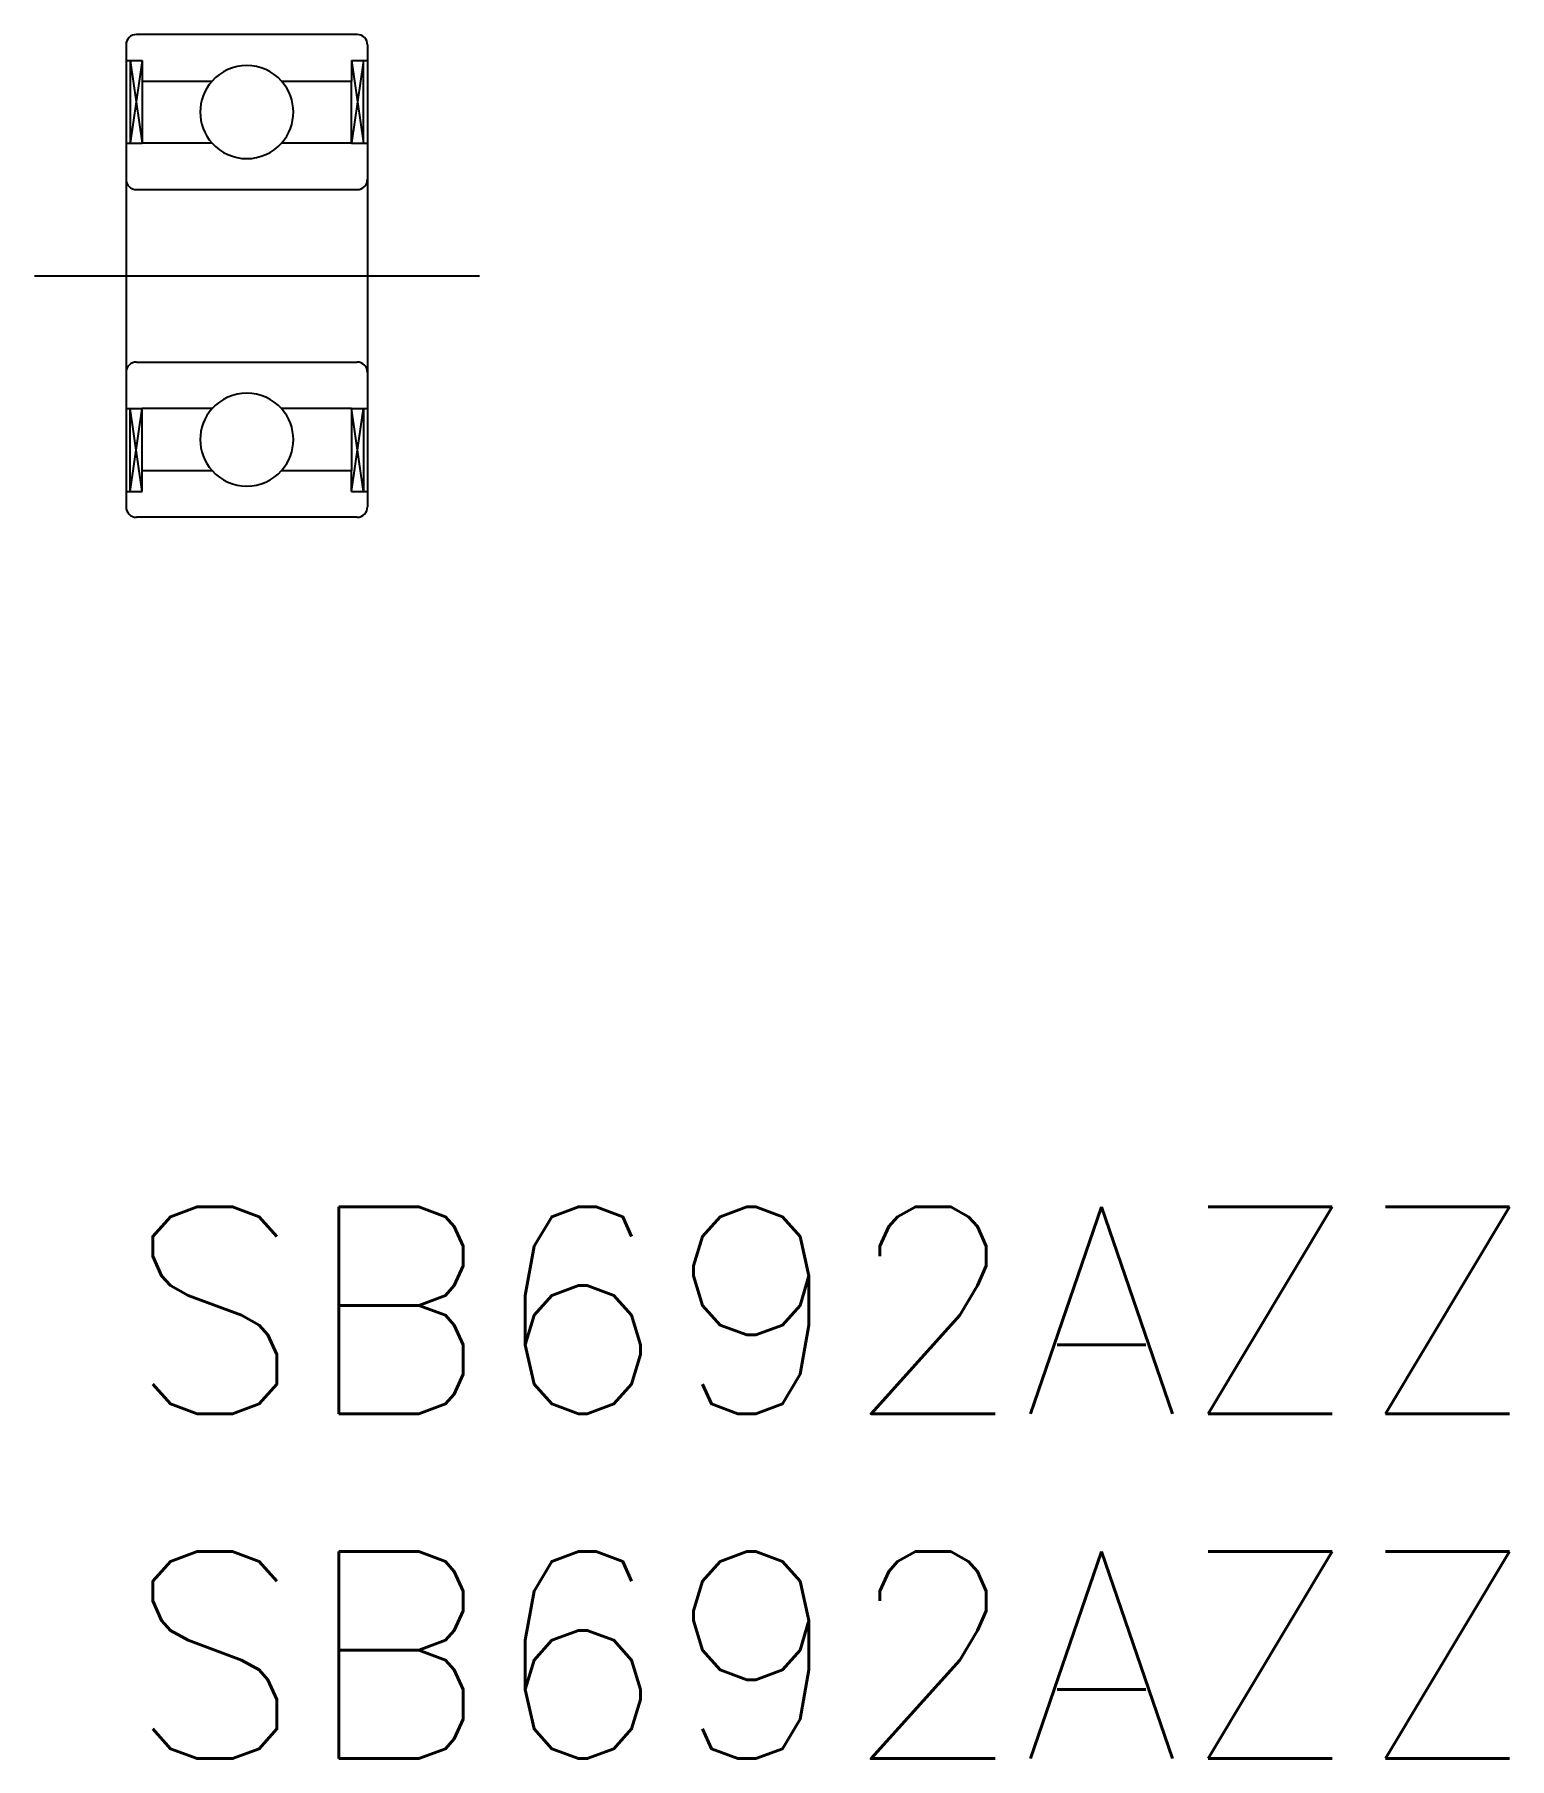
# Model space of a CAD drawing. Extents: x -1.3 to 20.1, y -8 to 17.
import ezdxf

# ---------------------------------------------------------------- set-up
doc = ezdxf.new("R2010")
doc.units = 0
doc.header["$LTSCALE"] = 0.5
doc.linetypes.add('CENTER', pattern=[50.8, 31.75, -6.35, 6.35, -6.35])
for name, color, linetype in [('MSM_CENTER', 1, 'CENTER'), ('MSM_CONTINUOUS', 7, 'CONTINUOUS'), ('MSM_NARROW', 5, 'CONTINUOUS'), ('MSM_PART_NUMBER', 7, 'CONTINUOUS')]:
    doc.layers.add(name, color=color, linetype=linetype)
doc.styles.get("Standard").update_dxf_attribs({"font": 'txt.shx', "height": 1, "bigfont": 'bigfont.shx'})

# ---------------------------------------------------------------- blocks, each defined once
blk = doc.blocks.new('*U6')
at = {"layer": 'MSM_PART_NUMBER'}
blk.add_text('SB692AZZ', height=3, dxfattribs=at).set_placement((0, -3))
blk = doc.blocks.new('*U7')
at = {"layer": 'MSM_PART_NUMBER'}
blk.add_text('SB692AZZ', height=3, dxfattribs=at).set_placement((0, -8))

msp = doc.modelspace()

# ---------------------------------------------------------------- linework, layer by layer
at = {"layer": 'MSM_CENTER'}
msp.add_line((-1.328, 13.5), (5.124, 13.5), dxfattribs=at)
at = {"layer": 'MSM_CONTINUOUS'}
for p, q in [((0, 16.85), (0, 10.15)), ((3.35, 17), (0.15, 17)), ((3.5, 16.85), (3.5, 10.15)), ((0, 16.625), (0.232, 16.625)), ((0.058, 16.625), (0.058, 15.425)), ((0.232, 16.625), (0.232, 16.325)), ((3.268, 16.625), (3.5, 16.625)), ((3.268, 16.625), (3.268, 16.325)), ((3.442, 15.425), (3.442, 16.625)), ((0.232, 16.325), (1.247, 16.325)), ((0.232, 16.325), (0.232, 15.425)), ((2.253, 16.325), (3.268, 16.325)), ((3.268, 15.425), (3.268, 16.325)), ((0, 15.425), (0.232, 15.425)), ((1.247, 15.425), (0.232, 15.425)), ((3.268, 15.425), (2.253, 15.425)), ((3.268, 15.425), (3.5, 15.425)), ((0.15, 14.75), (3.35, 14.75)), ((0.15, 12.25), (3.35, 12.25)), ((0, 11.575), (0.232, 11.575)), ((0.058, 10.375), (0.058, 11.575)), ((1.247, 11.575), (0.232, 11.575)), ((0.232, 10.675), (0.232, 11.575)), ((3.268, 11.575), (2.253, 11.575)), ((3.268, 11.575), (3.268, 10.675)), ((3.268, 11.575), (3.5, 11.575)), ((3.442, 11.575), (3.442, 10.375)), ((0.232, 10.675), (1.247, 10.675)), ((0.232, 10.375), (0.232, 10.675)), ((2.253, 10.675), (3.268, 10.675)), ((3.268, 10.375), (3.268, 10.675)), ((0, 10.375), (0.232, 10.375)), ((3.268, 10.375), (3.5, 10.375)), ((3.35, 10), (0.15, 10))]:
    msp.add_line(p, q, dxfattribs=at)
for centre, radius, start, end in [((0.15, 16.85), 0.15, 90, 180), ((3.35, 16.85), 0.15, 0, 90), ((1.75, 15.875), 0.675, 41.8103, 138.1897), ((1.75, 15.875), 0.675, 138.1897, 221.8103), ((1.75, 15.875), 0.675, 318.1897, 41.8103), ((1.75, 15.875), 0.675, 221.8103, 318.1897), ((0.15, 14.9), 0.15, 180, 270), ((3.35, 14.9), 0.15, 270, 0), ((0.15, 12.1), 0.15, 90, 180), ((3.35, 12.1), 0.15, 0, 90), ((1.75, 11.125), 0.675, 41.8103, 138.1897), ((1.75, 11.125), 0.675, 138.1897, 221.8103), ((1.75, 11.125), 0.675, 318.1897, 41.8103), ((1.75, 11.125), 0.675, 221.8103, 318.1897), ((0.15, 10.15), 0.15, 180, 270), ((3.35, 10.15), 0.15, 270, 0)]:
    msp.add_arc(centre, radius, start, end, dxfattribs=at)
at = {"layer": 'MSM_NARROW'}
for p, q in [((0.232, 16.625), (0.058, 15.425)), ((0.058, 16.625), (0.232, 15.425)), ((3.442, 16.625), (3.268, 15.425)), ((3.268, 16.625), (3.442, 15.425)), ((0.232, 10.375), (0.058, 11.575)), ((0.058, 10.375), (0.232, 11.575)), ((3.442, 10.375), (3.268, 11.575)), ((3.268, 10.375), (3.442, 11.575))]:
    msp.add_line(p, q, dxfattribs=at)

# ---------------------------------------------------------------- block references
at = {"layer": 'MSM_CONTINUOUS'}
for name in ['*U6', '*U7']:
    msp.add_blockref(name, (0, 0), dxfattribs=at)

doc.saveas('drawing.dxf')
